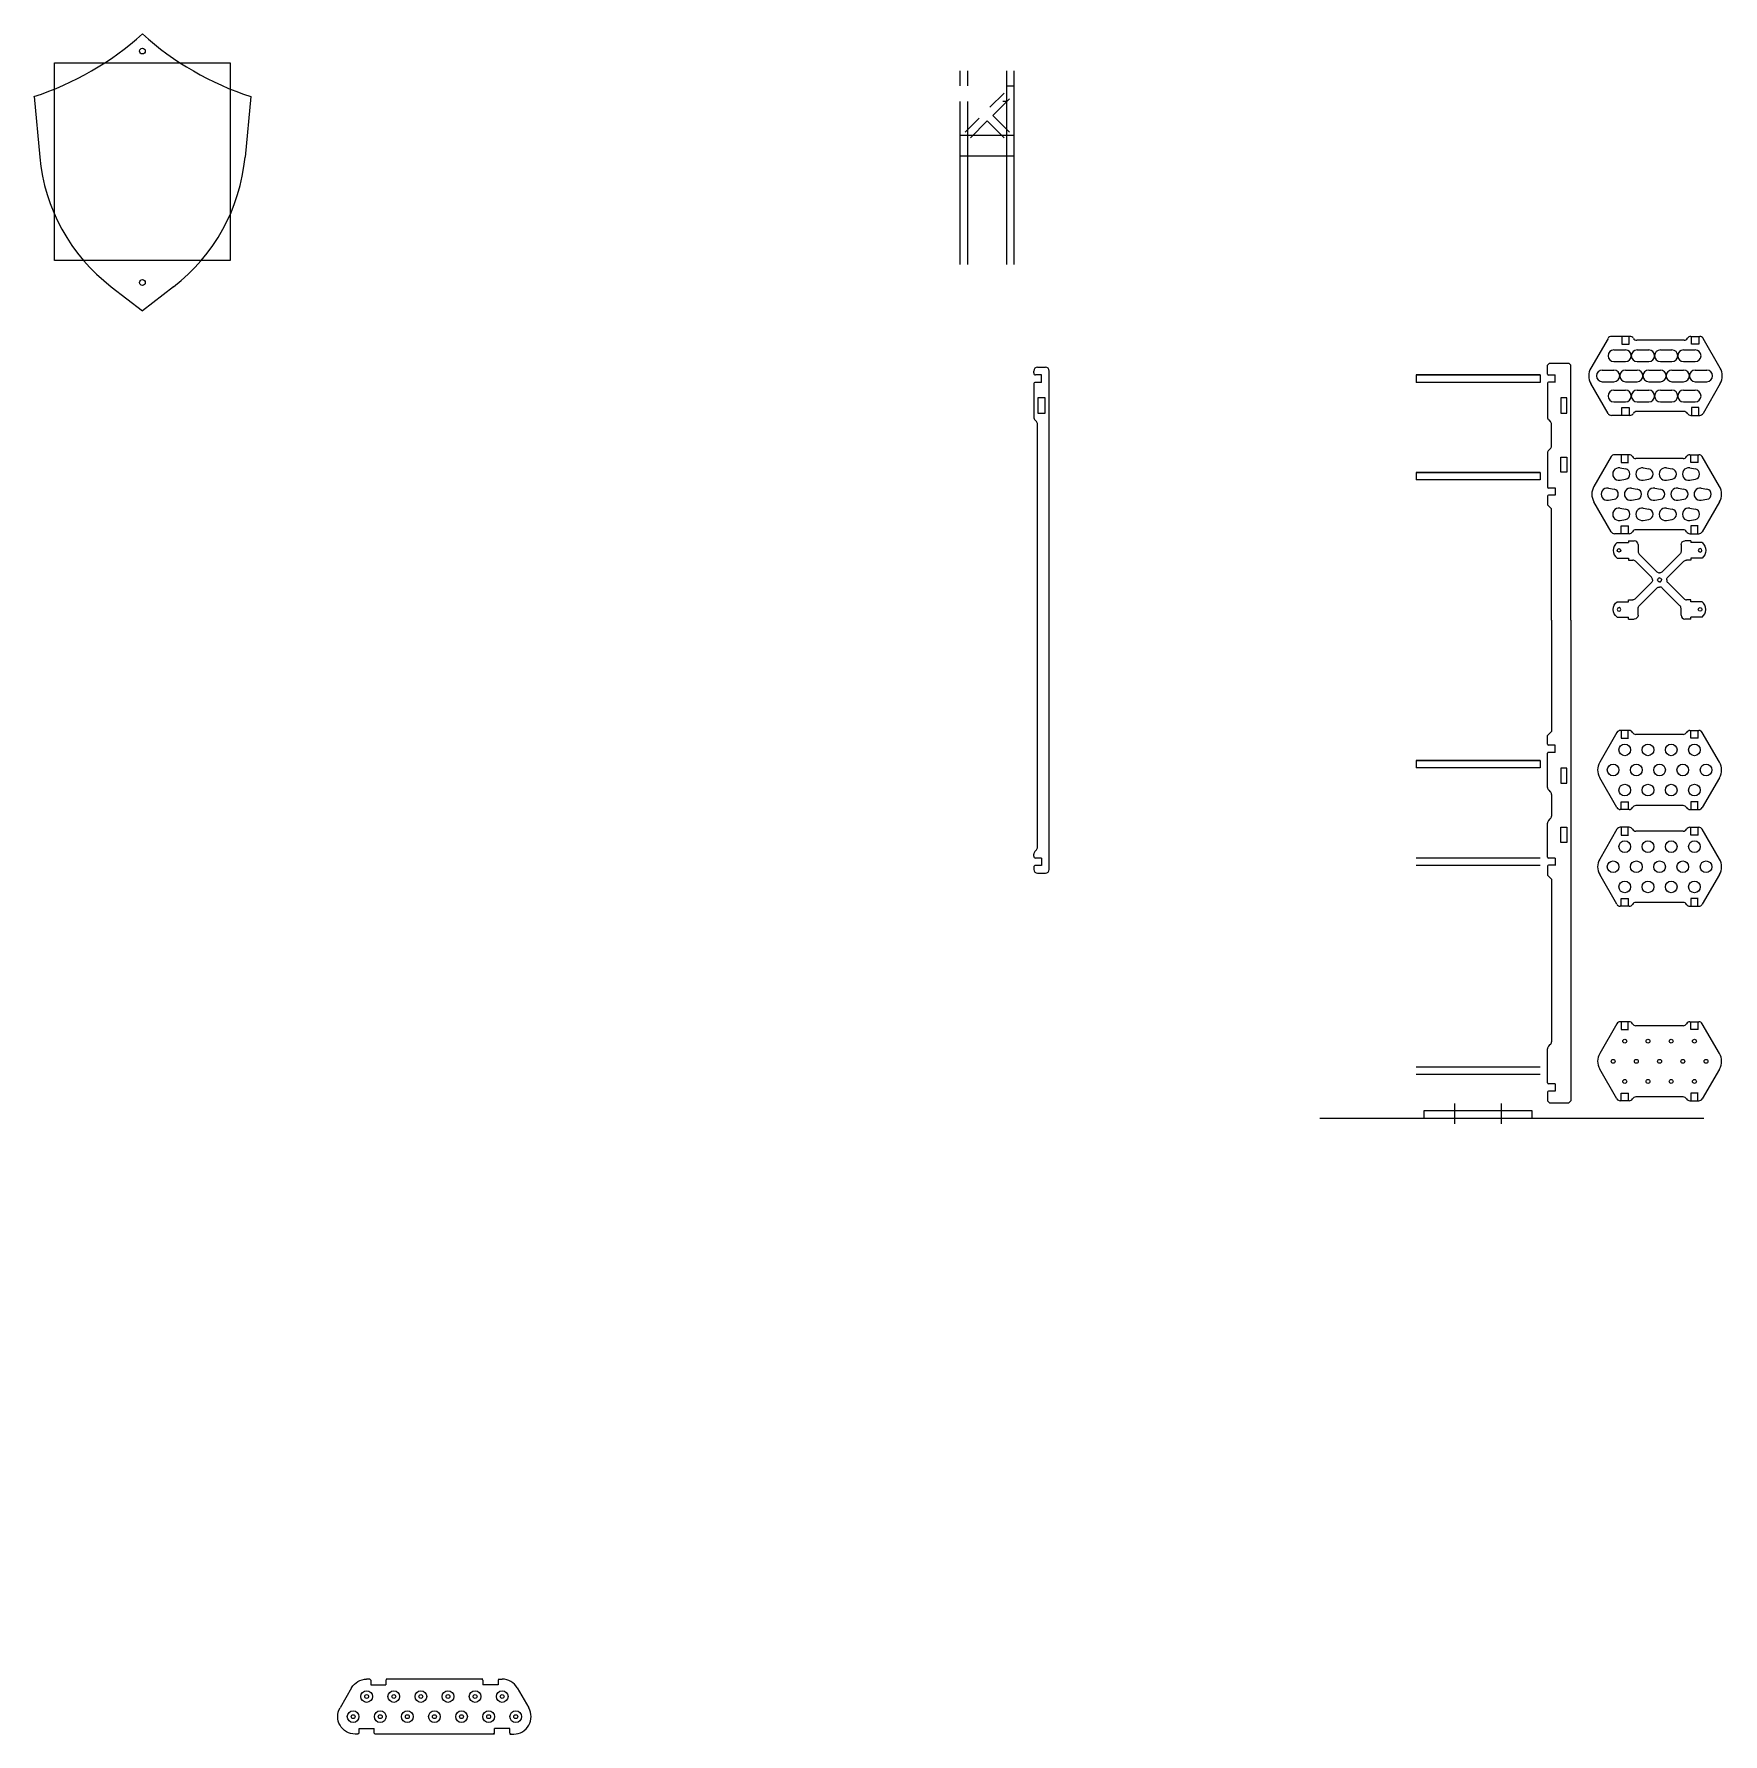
# Model space of a CAD drawing. Header units: inches. Extents: x -41 to 136, y -75 to 43.
# Drawn here: x 22.4 to 77, y -14 to 40.8 of the extents above; entities that cross this region are included whole.
import ezdxf

# ---------------------------------------------------------------- set-up
doc = ezdxf.new("R2010")
doc.units = ezdxf.units.IN
doc.header["$MEASUREMENT"] = 0
doc.layers.add('CUT', color=1, linetype='Continuous')
doc.layers.add('ETCH', color=5, linetype='Continuous')
picture_1 = doc.add_image_def('image1.jpg', size_in_pixel=(800, 900))

# ---------------------------------------------------------------- blocks, each defined once
blk = doc.blocks.new('Arrow')
blk.add_line((-3.605, 0), (5.784, 0))
blk = doc.blocks.new('ShearBrace_Quarter')
for p, q in [((-1.37, 1.203), (-1.005, 1.203)), ((-1.005, 1.266), (-1.005, 1.203)), ((-1.005, 1.266), (-0.818, 1.266)), ((-1.005, 1.203), (-1.005, 1.203)), ((-0.693, 1.141), (-0.693, 0.921)), ((-1.37, 0.703), (-1.005, 0.703)), ((-1.005, 0.703), (-1.005, 0.641)), ((-1.005, 0.641), (-0.869, 0.641)), ((-0.781, 0.604), (-0.265, 0.088)), ((-0.656, 0.833), (-0.088, 0.265))]:
    blk.add_line(p, q)
blk.add_circle((-1.308, 0.953), 0.0575)
for centre, radius, start, end in [((-1.183, 0.953), 0.312, 126.8699, 233.1301), ((-0.818, 1.141), 0.125, 0, 90), ((-0.869, 0.516), 0.125, 45, 90), ((-0.567, 0.921), 0.125, 180, 225), ((-0.354, 0), 0.125, 0, 45), ((0, 0.354), 0.125, 225, 270), ((0, 0), 0.0625, 90, 180)]:
    blk.add_arc(centre, radius, start, end)
blk = doc.blocks.new('ShearBrace')
at = {"layer": 'CUT'}
blk.add_blockref('ShearBrace_Quarter', (0, 0), dxfattribs=at)
at = {"layer": 'CUT', "xscale": -1}
blk.add_blockref('ShearBrace_Quarter', (0, 0), dxfattribs=at)
at = {"layer": 'CUT', "xscale": -1, "rotation": 180}
blk.add_blockref('ShearBrace_Quarter', (0, 0), dxfattribs=at)
at = {"layer": 'CUT', "rotation": 180}
blk.add_blockref('ShearBrace_Quarter', (0, 0), dxfattribs=at)
blk = doc.blocks.new('PlateElevation')
for p, q in [((-2, 0.24), (2, 0.24)), ((-2, 0.24), (-2, 0)), ((2, 0.24), (-2, 0.24)), ((2, 0), (-2, 0)), ((2, 0.24), (2, 0))]:
    blk.add_line(p, q)
blk = doc.blocks.new('24_Notch')
for p, q in [((-0.12, 0), (0.12, 0)), ((-0.115, -0.25), (-0.115, 0)), ((0.115, 0), (0.115, -0.25))]:
    blk.add_line(p, q)
blk = doc.blocks.new('MidPlate')
for p, q in [((-1.378, 1.212), (-1.933, 0.25)), ((-0.981, 1.275), (-1.269, 1.275)), ((-0.872, 1.212), (-0.872, 1.212)), ((0.764, 1.15), (-0.764, 1.15)), ((0.872, 1.212), (0.872, 1.212)), ((0.981, 1.275), (1.269, 1.275)), ((1.933, 0.25), (1.378, 1.212)), ((-1.378, -1.212), (-1.933, -0.25)), ((1.933, -0.25), (1.378, -1.212)), ((-0.981, -1.275), (-1.269, -1.275)), ((-0.872, -1.212), (-0.872, -1.212)), ((0.764, -1.15), (-0.764, -1.15)), ((0.872, -1.212), (0.872, -1.212)), ((0.981, -1.275), (1.269, -1.275))]:
    blk.add_line(p, q)
for centre in [(-1.125, 0.65), (-0.375, 0.65), (0.375, 0.65), (1.125, 0.65), (-1.5, 0), (-0.75, 0), (0, 0), (0.75, 0), (1.5, 0), (-1.125, -0.65), (-0.375, -0.65), (0.375, -0.65), (1.125, -0.65)]:
    blk.add_circle(centre, 0.188)
for centre, radius, start, end in [((-1.269, 1.15), 0.125, 90, 150), ((-0.981, 1.15), 0.125, 30, 90), ((-0.764, 1.275), 0.125, 210, 270), ((0.764, 1.275), 0.125, 270, 330), ((0.981, 1.15), 0.125, 90, 150), ((1.269, 1.15), 0.125, 30, 90), ((-1.5, 0), 0.5, 150, 210), ((1.5, 0), 0.5, 330, 30), ((-1.269, -1.15), 0.125, 210, 270), ((-0.981, -1.15), 0.125, 270, 330), ((-0.764, -1.275), 0.125, 90, 150), ((0.764, -1.275), 0.125, 30, 90), ((0.981, -1.15), 0.125, 210, 270), ((1.269, -1.15), 0.125, 270, 330)]:
    blk.add_arc(centre, radius, start, end)
at = {"layer": 'CUT', "xscale": -1, "rotation": 180}
blk.add_blockref('24_Notch', (-1.125, 1.025), dxfattribs=at)
at = {"layer": 'CUT', "rotation": 180}
blk.add_blockref('24_Notch', (1.125, 1.025), dxfattribs=at)
at = {"layer": 'CUT'}
blk.add_blockref('24_Notch', (-1.125, -1.025), dxfattribs=at)
at = {"layer": 'CUT', "xscale": -1}
blk.add_blockref('24_Notch', (1.125, -1.025), dxfattribs=at)
blk = doc.blocks.new('Notch')
for p, q in [((-0.153, 0.197), (0.029, 0.165)), ((-0.153, -0.197), (0.029, -0.165))]:
    blk.add_line(p, q)
for centre, radius, start, end in [((-0.188, 0), 0.2, 80.0183, 279.9817), ((0, 0), 0.168, 279.9817, 80.0183)]:
    blk.add_arc(centre, radius, start, end)
blk = doc.blocks.new('TopPlate2')
for p, q in [((-3.565, 1.212), (-4.121, 0.25)), ((-2.981, 1.275), (-3.457, 1.275)), ((-2.872, 1.212), (-2.872, 1.212)), ((-1.236, 1.15), (-2.764, 1.15)), ((-1.128, 1.212), (-1.128, 1.212)), ((-1.019, 1.275), (-0.731, 1.275)), ((-0.067, 0.25), (-0.622, 1.212)), ((-3.565, -1.212), (-4.121, -0.25)), ((-0.067, -0.25), (-0.622, -1.212)), ((-2.981, -1.275), (-3.457, -1.275)), ((-2.872, -1.212), (-2.872, -1.212)), ((-1.236, -1.15), (-2.764, -1.15)), ((-1.128, -1.212), (-1.128, -1.212)), ((-1.019, -1.275), (-0.731, -1.275))]:
    blk.add_line(p, q)
for centre, radius, start, end in [((-3.457, 1.15), 0.125, 90, 150), ((-2.981, 1.15), 0.125, 30, 90), ((-2.764, 1.275), 0.125, 210, 270), ((-1.236, 1.275), 0.125, 270, 330), ((-1.019, 1.15), 0.125, 90, 150), ((-0.731, 1.15), 0.125, 30, 90), ((-3.687, 0), 0.5, 150, 210), ((-0.5, 0), 0.5, 330, 30), ((-3.457, -1.15), 0.125, 210, 270), ((-2.981, -1.15), 0.125, 270, 330), ((-2.764, -1.275), 0.125, 90, 150), ((-1.236, -1.275), 0.125, 30, 90), ((-1.019, -1.15), 0.125, 210, 270), ((-0.731, -1.15), 0.125, 270, 330)]:
    blk.add_arc(centre, radius, start, end)
at = {"layer": 'CUT', "xscale": -1, "rotation": 180}
blk.add_blockref('24_Notch', (-3.125, 1.025), dxfattribs=at)
at = {"layer": 'CUT', "rotation": 180}
blk.add_blockref('24_Notch', (-0.875, 1.025), dxfattribs=at)
at = {"layer": 'CUT'}
for name, p in [('Notch', (-3.125, 0.65)), ('Notch', (-2.375, 0.65)), ('Notch', (-1.625, 0.65)), ('Notch', (-0.875, 0.65)), ('Notch', (-3.5, 0)), ('Notch', (-2.75, 0)), ('Notch', (-2, 0)), ('Notch', (-1.25, 0)), ('Notch', (-0.5, 0)), ('Notch', (-3.125, -0.65)), ('Notch', (-2.375, -0.65)), ('Notch', (-1.625, -0.65)), ('Notch', (-0.875, -0.65)), ('24_Notch', (-3.125, -1.025))]:
    blk.add_blockref(name, p, dxfattribs=at)
at = {"layer": 'CUT', "xscale": -1}
blk.add_blockref('24_Notch', (-0.875, -1.025), dxfattribs=at)
blk = doc.blocks.new('TabCut_1950')
at = {"layer": 'CUT'}
blk.add_lwpolyline([(0.095, 0.245), (-0.095, 0.245), (-0.095, -0.245), (0.095, -0.245)], close=True, dxfattribs=at)
blk = doc.blocks.new('VerticalStrut')
for p, q in [((-10.011, 8.231), (-9.948, 8.293)), ((-9.948, 8.293), (-9.323, 8.293)), ((-9.323, 8.293), (-9.261, 8.231)), ((-10.011, 7.945), (-10.011, 8.231)), ((-9.761, 7.913), (-9.98, 7.913)), ((-9.761, 7.678), (-9.761, 7.918)), ((-9.261, 0), (-9.261, 8.231)), ((-10.011, 7.652), (-10.011, 6.553)), ((-9.761, 7.683), (-9.98, 7.683)), ((-9.974, 6.465), (-9.922, 6.413)), ((-9.886, 5.625), (-9.886, 6.325)), ((-9.974, 5.485), (-9.922, 5.537)), ((-10.011, 5.397), (-10.011, 4.298)), ((-10.011, 4.006), (-10.011, 3.719)), ((-9.761, 4.267), (-9.98, 4.267)), ((-9.761, 4.037), (-9.98, 4.037)), ((-9.761, 4.272), (-9.761, 4.032)), ((-10.011, 3.719), (-9.886, 3.594)), ((-9.886, 0), (-9.886, 3.594)), ((-9.886, 0), (-9.886, -3.594)), ((-9.261, 0), (-9.261, -8.231)), ((-10.011, -3.719), (-9.886, -3.594)), ((-10.011, -4.006), (-10.011, -3.719)), ((-10.011, -5.397), (-10.011, -4.298)), ((-9.761, -4.037), (-9.98, -4.037)), ((-9.761, -4.267), (-9.98, -4.267)), ((-9.761, -4.272), (-9.761, -4.032)), ((-9.974, -5.485), (-9.922, -5.537)), ((-9.886, -5.625), (-9.886, -6.325)), ((-10.011, -7.652), (-10.011, -6.553)), ((-9.974, -6.465), (-9.922, -6.413)), ((-9.761, -7.683), (-9.98, -7.683)), ((-9.761, -7.678), (-9.761, -7.918)), ((-10.011, -7.945), (-10.011, -8.231)), ((-10.011, -8.231), (-9.886, -8.356)), ((-9.761, -7.913), (-9.98, -7.913)), ((-9.261, -8.231), (-9.261, -15.519)), ((-9.886, -8.356), (-9.886, -13.613)), ((-9.974, -13.753), (-9.922, -13.701)), ((-10.011, -14.94), (-10.011, -13.842)), ((-10.011, -15.233), (-10.011, -15.519)), ((-9.761, -14.972), (-9.98, -14.972)), ((-9.761, -15.202), (-9.98, -15.202)), ((-9.761, -14.967), (-9.761, -15.207)), ((-10.011, -15.519), (-9.948, -15.582)), ((-9.948, -15.582), (-9.323, -15.582)), ((-9.323, -15.582), (-9.261, -15.519))]:
    blk.add_line(p, q)
for centre, radius, start, end in [((-9.98, 7.945), 0.0312, 180, 270), ((-9.98, 7.652), 0.0312, 90, 180), ((-9.886, 6.553), 0.125, 180, 225), ((-10.011, 6.325), 0.125, 0, 45), ((-10.011, 5.625), 0.125, 315, 0), ((-9.886, 5.397), 0.125, 135, 180), ((-9.98, 4.298), 0.0312, 180, 270), ((-9.98, 4.006), 0.0312, 90, 180), ((-9.98, 4.006), 0.0312, 90, 180), ((-9.98, -4.006), 0.0312, 180, 270), ((-9.98, -4.006), 0.0312, 180, 270), ((-9.98, -4.298), 0.0312, 90, 180), ((-9.886, -5.397), 0.125, 180, 225), ((-10.011, -5.625), 0.125, 0, 45), ((-9.886, -6.553), 0.125, 135, 180), ((-10.011, -6.325), 0.125, 315, 0), ((-9.98, -7.652), 0.0312, 180, 270), ((-9.98, -7.945), 0.0312, 90, 180), ((-10.011, -13.613), 0.125, 315, 0), ((-9.886, -13.842), 0.125, 135, 180), ((-9.98, -14.94), 0.0312, 180, 270), ((-9.98, -15.233), 0.0312, 90, 180)]:
    blk.add_arc(centre, radius, start, end)
for p in [(-9.483, 6.928), (-9.483, -5.022)]:
    blk.add_blockref('TabCut_1950', p)
at = {"xscale": -1, "rotation": 180}
for p in [(-9.483, 5.022), (-9.483, -6.928)]:
    blk.add_blockref('TabCut_1950', p, dxfattribs=at)
blk = doc.blocks.new('Notch_Top')
for p, q in [((-0.375, 0.1875), (0, 0.1875)), ((-0.375, -0.1875), (0, -0.1875))]:
    blk.add_line(p, q)
for centre, start, end in [((-0.375, 0), 90, 270), ((0, 0), 270, 90)]:
    blk.add_arc(centre, 0.1875, start, end)
blk = doc.blocks.new('TopPlate3')
for p, q in [((-3.69, 1.212), (-4.246, 0.25)), ((-2.981, 1.275), (-3.582, 1.275)), ((-2.872, 1.212), (-2.872, 1.212)), ((-1.236, 1.15), (-2.764, 1.15)), ((-1.128, 1.212), (-1.128, 1.212)), ((-1.019, 1.275), (-0.731, 1.275)), ((-0.067, 0.25), (-0.622, 1.212)), ((-3.69, -1.212), (-4.246, -0.25)), ((-0.067, -0.25), (-0.622, -1.212)), ((-2.981, -1.275), (-3.582, -1.275)), ((-2.872, -1.212), (-2.872, -1.212)), ((-1.236, -1.15), (-2.764, -1.15)), ((-1.128, -1.212), (-1.128, -1.212)), ((-1.019, -1.275), (-0.731, -1.275))]:
    blk.add_line(p, q)
for centre, radius, start, end in [((-3.582, 1.15), 0.125, 90, 150), ((-2.981, 1.15), 0.125, 30, 90), ((-2.764, 1.275), 0.125, 210, 270), ((-1.236, 1.275), 0.125, 270, 330), ((-1.019, 1.15), 0.125, 90, 150), ((-0.731, 1.15), 0.125, 30, 90), ((-3.812, 0), 0.5, 150, 210), ((-0.5, 0), 0.5, 330, 30), ((-3.582, -1.15), 0.125, 210, 270), ((-2.981, -1.15), 0.125, 270, 330), ((-2.764, -1.275), 0.125, 90, 150), ((-1.236, -1.275), 0.125, 30, 90), ((-1.019, -1.15), 0.125, 210, 270), ((-0.731, -1.15), 0.125, 270, 330)]:
    blk.add_arc(centre, radius, start, end)
at = {"layer": 'CUT', "xscale": -1, "rotation": 180}
blk.add_blockref('24_Notch', (-3.125, 1.025), dxfattribs=at)
at = {"layer": 'CUT', "rotation": 180}
blk.add_blockref('24_Notch', (-0.875, 1.025), dxfattribs=at)
at = {"layer": 'CUT'}
for name, p in [('Notch_Top', (-3.125, 0.65)), ('Notch_Top', (-2.375, 0.65)), ('Notch_Top', (-1.625, 0.65)), ('Notch_Top', (-0.875, 0.65)), ('Notch_Top', (-3.5, 0)), ('Notch_Top', (-2.75, 0)), ('Notch_Top', (-2, 0)), ('Notch_Top', (-1.25, 0)), ('Notch_Top', (-0.5, 0)), ('Notch_Top', (-3.125, -0.65)), ('Notch_Top', (-2.375, -0.65)), ('Notch_Top', (-1.625, -0.65)), ('Notch_Top', (-0.875, -0.65)), ('24_Notch', (-3.125, -1.025))]:
    blk.add_blockref(name, p, dxfattribs=at)
at = {"layer": 'CUT', "xscale": -1}
blk.add_blockref('24_Notch', (-0.875, -1.025), dxfattribs=at)
blk = doc.blocks.new('PointCatchPlate')
for p, q in [((-3.378, 1.212), (-3.933, 0.25)), ((-2.981, 1.275), (-3.269, 1.275)), ((-2.872, 1.212), (-2.872, 1.212)), ((-1.236, 1.15), (-2.764, 1.15)), ((-1.128, 1.212), (-1.128, 1.212)), ((-1.019, 1.275), (-0.731, 1.275)), ((-0.067, 0.25), (-0.622, 1.212)), ((-3.378, -1.212), (-3.933, -0.25)), ((-0.067, -0.25), (-0.622, -1.212)), ((-2.981, -1.275), (-3.269, -1.275)), ((-2.872, -1.212), (-2.872, -1.212)), ((-1.236, -1.15), (-2.764, -1.15)), ((-1.128, -1.212), (-1.128, -1.212)), ((-1.019, -1.275), (-0.731, -1.275))]:
    blk.add_line(p, q)
for centre in [(-3.125, 0.65), (-2.375, 0.65), (-1.625, 0.65), (-0.875, 0.65), (-3.5, 0), (-2.75, 0), (-2, 0), (-1.25, 0), (-0.5, 0), (-3.125, -0.65), (-2.375, -0.65), (-1.625, -0.65), (-0.875, -0.65)]:
    blk.add_circle(centre, 0.0625)
for centre, radius, start, end in [((-3.269, 1.15), 0.125, 90, 150), ((-2.981, 1.15), 0.125, 30, 90), ((-2.764, 1.275), 0.125, 210, 270), ((-1.236, 1.275), 0.125, 270, 330), ((-1.019, 1.15), 0.125, 90, 150), ((-0.731, 1.15), 0.125, 30, 90), ((-3.5, 0), 0.5, 150, 210), ((-0.5, 0), 0.5, 330, 30), ((-3.269, -1.15), 0.125, 210, 270), ((-2.981, -1.15), 0.125, 270, 330), ((-2.764, -1.275), 0.125, 90, 150), ((-1.236, -1.275), 0.125, 30, 90), ((-1.019, -1.15), 0.125, 210, 270), ((-0.731, -1.15), 0.125, 270, 330)]:
    blk.add_arc(centre, radius, start, end)
at = {"layer": 'CUT', "xscale": -1, "rotation": 180}
blk.add_blockref('24_Notch', (-3.125, 1.025), dxfattribs=at)
at = {"layer": 'CUT', "rotation": 180}
blk.add_blockref('24_Notch', (-0.875, 1.025), dxfattribs=at)
at = {"layer": 'CUT'}
blk.add_blockref('24_Notch', (-3.125, -1.025), dxfattribs=at)
at = {"layer": 'CUT', "xscale": -1}
blk.add_blockref('24_Notch', (-0.875, -1.025), dxfattribs=at)
blk = doc.blocks.new('Endcap')
blk.add_line((0.485, 0.28), (0.86, -0.37))
for centre, start, end in [((0, 0), 30, 90), ((0.375, -0.65), 270, 30)]:
    blk.add_arc(centre, 0.56, start, end)
blk = doc.blocks.new('Notch_Plan')
for p, q in [((-0.245, 0.14625), (-0.27625, 0.1775)), ((-0.245, 0.14625), (-0.245, 0)), ((-0.245, 0), (0.245, 0)), ((0.245, 0.14625), (0.27625, 0.1775)), ((0.245, 0.14625), (0.245, 0))]:
    blk.add_line(p, q)
blk = doc.blocks.new('MatchProfile')
for p, q in [((1.549, 1.77), (-1.576, 1.77)), ((2.049, 1.77), (2.174, 1.77)), ((1.924, 0), (-1.924, 0)), ((2.424, 0), (2.549, 0))]:
    blk.add_line(p, q)
at = {"layer": 'CUT'}
blk.add_blockref('Notch_Plan', (-1.826, 1.592), dxfattribs=at)
at = {"layer": 'CUT', "xscale": -1}
blk.add_blockref('Notch_Plan', (1.799, 1.592), dxfattribs=at)
at = {"layer": 'CUT', "color": 30, "true_color": 0xf8991e}
blk.add_blockref('Endcap', (2.174, 1.21), dxfattribs=at)
at = {"layer": 'CUT', "xscale": -1, "rotation": 180}
blk.add_blockref('Notch_Plan', (-2.201, 0.178), dxfattribs=at)
at = {"layer": 'CUT', "rotation": 180}
blk.add_blockref('Notch_Plan', (2.174, 0.178), dxfattribs=at)
blk = doc.blocks.new('BottomPlate')
for p, q in [((-2.339, 0.56), (-2.438, 0.56)), ((-2.714, -1.21), (-2.812, -1.21))]:
    blk.add_line(p, q)
for centre in [(-2.438, 0), (-1.562, 0), (-0.688, 0), (0.188, 0), (1.062, 0), (1.938, 0), (-2.875, -0.65), (-2, -0.65), (-1.125, -0.65), (-0.25, -0.65), (0.625, -0.65), (1.5, -0.65), (2.375, -0.65)]:
    blk.add_circle(centre, 0.0625)
at = {"layer": 'ETCH'}
for centre in [(-2.438, 0), (-1.562, 0), (-0.688, 0), (0.188, 0), (1.062, 0), (1.938, 0), (-2.875, -0.65), (-2, -0.65), (-1.125, -0.65), (-0.25, -0.65), (0.625, -0.65), (1.5, -0.65), (2.375, -0.65)]:
    blk.add_circle(centre, 0.188, dxfattribs=at)
at = {"layer": 'CUT', "color": 30, "true_color": 0xf8991e, "xscale": -1}
blk.add_blockref('Endcap', (-2.438, 0), dxfattribs=at)
at = {"layer": 'CUT'}
blk.add_blockref('MatchProfile', (-0.237, -1.21), dxfattribs=at)

msp = doc.modelspace()

# ---------------------------------------------------------------- linework, layer by layer
for p, q in [((52.332, 39.154), (52.332, 39.638)), ((52.572, 39.154), (52.572, 39.638)), ((53.832, 33.388), (53.832, 39.638)), ((54.072, 33.388), (54.072, 39.638)), ((53.832, 39.154), (54.072, 39.154)), ((52.332, 33.388), (52.332, 38.654)), ((52.572, 33.388), (52.572, 38.654)), ((53.743, 38.919), (53.29, 38.466)), ((53.92, 38.742), (53.379, 38.2)), ((53.832, 38.654), (53.707, 38.654)), ((52.937, 38.112), (52.483, 37.659)), ((53.202, 38.024), (52.66, 37.482)), ((53.202, 38.024), (53.743, 37.482)), ((53.379, 38.2), (53.92, 37.659)), ((52.332, 37.57), (54.072, 37.57)), ((52.332, 36.894), (54.072, 36.894)), ((54.702, 29.889), (54.702, 29.951)), ((54.952, 29.826), (54.764, 29.826)), ((54.827, 30.076), (55.077, 30.076)), ((54.952, 29.586), (54.952, 29.826)), ((55.202, 13.864), (55.202, 29.951)), ((54.702, 29.524), (54.702, 28.461)), ((54.952, 29.586), (54.764, 29.586)), ((54.832, 29.086), (54.832, 28.586)), ((55.072, 29.086), (54.832, 29.086)), ((54.832, 28.586), (55.072, 28.586)), ((55.072, 28.586), (55.072, 29.086)), ((54.738, 28.373), (54.79, 28.321)), ((54.827, 14.583), (54.827, 28.232)), ((54.702, 14.292), (54.702, 14.354)), ((54.738, 14.443), (54.79, 14.494)), ((54.702, 13.927), (54.702, 13.864)), ((54.952, 14.229), (54.764, 14.229)), ((54.952, 13.989), (54.764, 13.989)), ((54.827, 13.739), (55.077, 13.739)), ((54.952, 14.229), (54.952, 13.989)), ((71.048, 14.229), (67.048, 14.229)), ((71.048, 13.989), (67.048, 13.989)), ((71.048, 7.479), (67.048, 7.479)), ((71.048, 7.239), (67.048, 7.239)), ((70.798, 6.066), (67.298, 6.066)), ((67.298, 6.066), (67.298, 5.826)), ((68.298, 5.65), (68.298, 6.307)), ((69.798, 5.65), (69.798, 6.307)), ((70.798, 5.826), (70.798, 6.066)), ((67.298, 5.826), (70.798, 5.826))]:
    msp.add_line(p, q)
for centre, radius, start, end in [((54.827, 29.951), 0.125, 90, 180), ((54.764, 29.889), 0.0625, 180, 270), ((55.077, 29.951), 0.125, 0, 90), ((54.764, 29.524), 0.0625, 90, 180), ((54.827, 28.461), 0.125, 180, 225), ((54.702, 28.232), 0.125, 0, 45), ((54.827, 14.354), 0.125, 135, 180), ((54.764, 14.292), 0.0625, 180, 270), ((54.702, 14.583), 0.125, 315, 0), ((54.764, 13.927), 0.0625, 90, 180), ((54.827, 13.864), 0.125, 180, 270), ((55.077, 13.864), 0.125, 270, 0)]:
    msp.add_arc(centre, radius, start, end)
at = {"layer": 'CUT'}
for p, q in [((22.427, 38.811), (22.611, 36.857)), ((29.427, 38.811), (29.242, 36.857)), ((24.918, 32.673), (25.927, 31.895)), ((26.935, 32.673), (25.927, 31.895))]:
    msp.add_line(p, q, dxfattribs=at)
for centre in [(25.927, 40.281), (25.927, 32.808)]:
    msp.add_circle(centre, 0.0938, dxfattribs=at)
for centre, radius, start, end in [((19.379, 48.131), 9.805, 288.1068, 311.8932), ((32.474, 48.131), 9.805, 228.1068, 251.8932), ((28.585, 37.423), 6, 185.4054, 232.3282), ((23.268, 37.423), 6, 307.6718, 354.5946)]:
    msp.add_arc(centre, radius, start, end, dxfattribs=at)

# ---------------------------------------------------------------- block references
for name, p in [('PlateElevation', (69.048, 29.586)), ('PlateElevation', (69.048, 26.434)), ('ShearBrace', (74.907, 23.208)), ('PlateElevation', (69.048, 17.141)), ('Arrow', (67.548, 5.826)), ('Arrow', (68.298, 5.826)), ('Arrow', (69.798, 5.826)), ('Arrow', (70.548, 5.826))]:
    msp.add_blockref(name, p)
for name, p in [('TopPlate3', (76.932, 29.795)), ('VerticalStrut', (81.301, 21.908)), ('TopPlate2', (76.907, 25.976)), ('MidPlate', (74.907, 17.072)), ('MidPlate', (74.907, 13.947)), ('PointCatchPlate', (76.907, 7.667)), ('BottomPlate', (35.604, -12.84))]:
    msp.add_blockref(name, p, dxfattribs=at)

# ---------------------------------------------------------------- pictures from other files: only their frames are drawn
at = {"color": 18, "true_color": 0x000000}
image = msp.add_image(picture_1, insert=(23.092, 33.517), size_in_units=(5.67, 6.379), dxfattribs=at)
image.dxf.flags = 7

doc.saveas('drawing.dxf')
